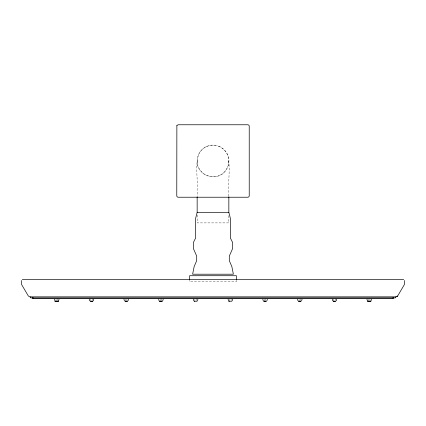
<?xml version="1.0" encoding="UTF-8"?>
<svg xmlns="http://www.w3.org/2000/svg" width="426" height="426" viewBox="0 0 426 426"><rect width="100%" height="100%" fill="white"/><g stroke="black" fill="none" stroke-linecap="round" stroke-linejoin="round"><path stroke-width="0.32" stroke-dasharray="2.13 1.6" d="M57.494 300.586L57.494 298.663M92.213 300.586L92.213 298.663M126.927 300.586L126.932 298.663M161.646 300.586L161.646 298.663M196.365 300.586L196.365 298.663M197.153 161.15C196.397 176.689 219.683 182.829 226.728 168.962A15.363 15.363 0 0 0 228.645 163.579C231.052 152.252 218.597 141.895 207.92 146.001C203.979 147.321 200.63 150.256 198.793 153.983C194.347 167.333 198.804 182.408 197.153 196.205M197.158 214.96L197.153 222.889L228.847 222.889L228.842 214.96M228.847 196.2C227.585 182.589 231.004 168.307 227.644 154.979C225.871 150.602 222.037 147.151 217.516 145.798M231.084 300.586L231.084 298.663M265.797 300.586L265.797 298.663M300.516 300.586L300.516 298.663M335.235 300.586L335.235 298.663M369.949 300.586L369.949 298.663M228.847 161.246C228.879 168.669 222.995 175.48 215.673 176.63A15.847 15.847 0 0 1 202.228 172.631L199.581 169.447L198.191 166.672A15.847 15.847 0 0 1 197.345 158.515L198.127 155.501A15.847 15.847 0 0 1 206.37 146.608M206.37 146.597L209.31 145.575A15.847 15.847 0 0 1 217.505 145.809M368.506 299.302L368.506 301.225M333.787 299.302L333.787 301.225M299.068 299.302L299.073 301.225M264.354 299.302L264.354 301.225M236.398 280.548L236.398 281.756L189.602 281.756L189.602 280.548M229.635 299.302L229.635 301.225M194.916 299.302L194.916 301.225M160.203 299.302L160.203 301.225M125.484 299.302L125.484 301.225M90.765 299.302L90.765 301.225M56.051 299.302L56.051 301.225"/><path stroke-width="0.64" d="M197.153 196.865L197.158 212.318L195.64 218.357L195.64 237.98L193.377 242.511L193.377 248.55L196.7 256.095L196.7 260.621L194.134 266.66L192.621 274.206L233.379 274.206L231.866 266.66L229.3 260.621L229.3 256.095L232.623 248.55L232.623 242.511L230.359 237.98L230.359 218.357L228.847 212.318L228.847 196.828M32.775 298.205L32.775 297.609M393.225 297.609L393.225 298.205M58.58 300.777L59.038 299.265M93.299 300.777L93.752 299.265M128.018 300.777L128.471 299.265M162.732 300.777L163.19 299.265M197.451 300.777L197.904 299.265M232.17 300.777L232.623 299.265M266.884 300.777L267.342 299.265M301.603 300.777L302.055 299.265M336.322 300.777L336.774 299.265M371.035 300.777L371.493 299.265M21.3 280.473L21.327 283.381L21.795 284.866L28.35 296.006L29.831 296.847L396.169 296.847L397.65 296.006L404.205 284.866L404.673 283.381L404.7 280.473M30.384 296.874L30.251 297.534L30.81 297.907L395.19 297.907L395.749 297.534L395.616 296.874M397.65 296.006L396.84 296.688M32.903 297.609L32.903 298.205M393.097 298.205L393.097 297.609M393.102 298.285L33.074 298.36L32.775 298.072M197.153 212.318L228.826 212.318M22.28 279.493L403.72 279.493M56.477 301.23C63.9 301.225 49.64 301.225 57.068 301.23M369.523 301.23C362.398 301.225 376.025 301.225 368.932 301.23M162.418 301.23L159.43 301.23L159.841 301.23M231.85 301.23L228.863 301.23L229.273 301.23M91.073 301.225L91.787 301.23M91.904 301.225C95.27 301.23 88.699 301.225 90.408 301.23M125.792 301.225L126.506 301.23M126.623 301.225C129.989 301.23 123.418 301.225 125.122 301.23M160.511 301.225L161.22 301.23M161.337 301.225L162.008 301.23M264.663 301.225C261.324 301.23 267.895 301.225 266.159 301.23M264.78 301.23L265.489 301.225M299.377 301.225C295.995 301.23 302.63 301.23 300.878 301.23M299.494 301.23L300.208 301.225M334.096 301.225C330.73 301.23 337.301 301.225 335.592 301.23M334.213 301.23L334.927 301.225M194.56 301.23L194.181 301.225L197.1 301.225M366.962 299.265L367.42 300.777M332.248 299.265L332.701 300.777M297.529 299.265L297.982 300.777M262.81 299.265L263.268 300.777M228.096 299.265L228.549 300.777M193.377 299.265L193.83 300.777M158.658 299.265L159.116 300.777M123.945 299.265L124.397 300.777M89.226 299.265L89.678 300.777M54.507 299.265L54.965 300.777M236.398 279.946L236.398 275.718L189.602 275.718L189.602 279.946M176.87 125.564L176.774 195.944L177.147 196.849L178.057 197.227L247.943 197.227L248.853 196.849L249.226 195.944L249.226 126.053L248.853 125.148L247.943 124.77L178.057 124.77L176.87 125.564"/></g></svg>
